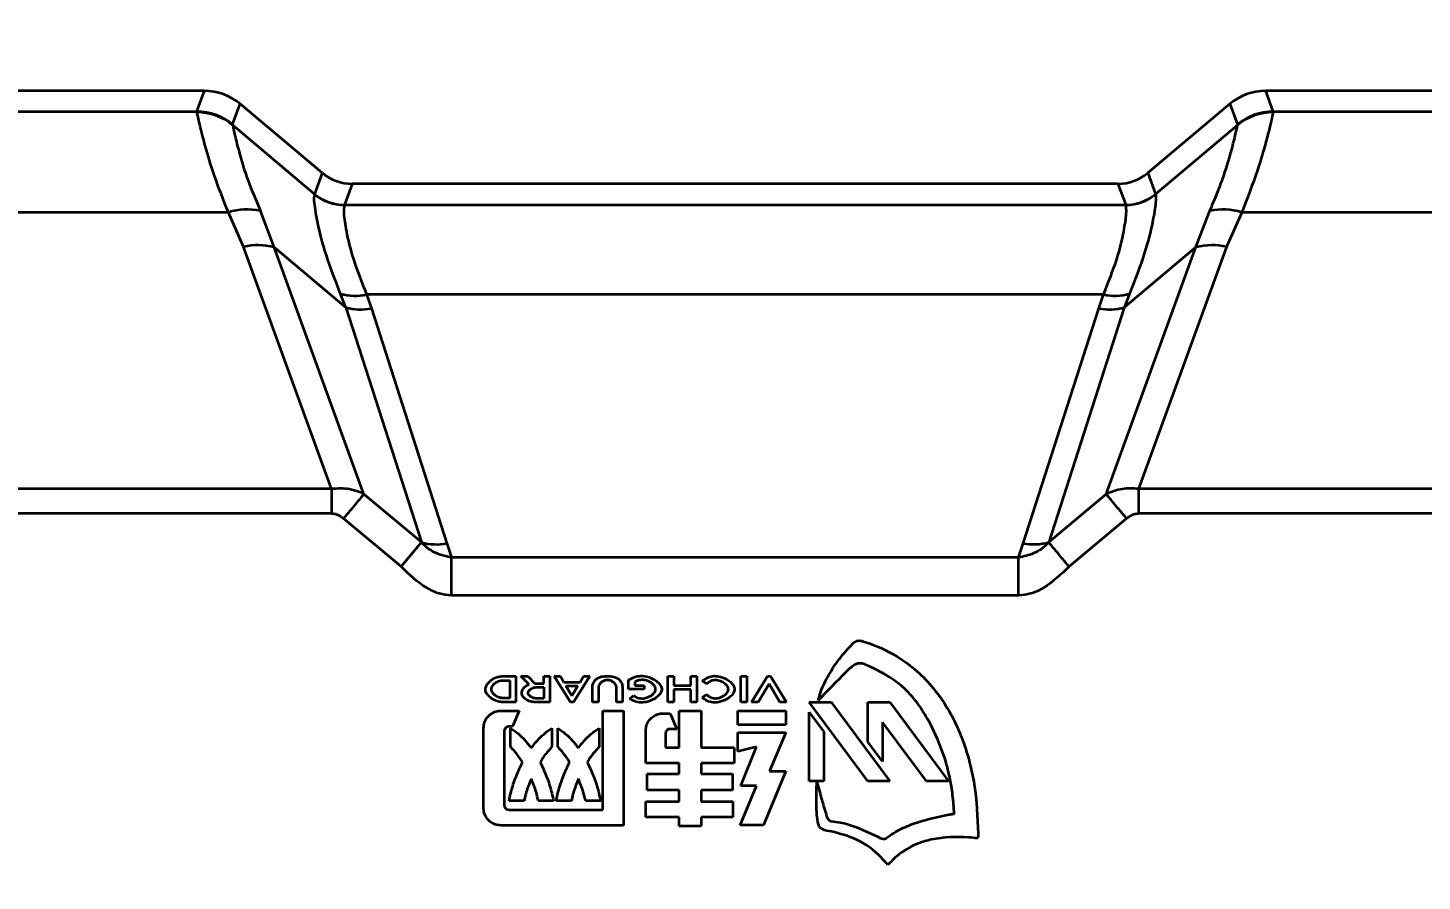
# Model space of a CAD drawing. Header units: millimetres. Extents: x 0 to 420, y 0 to 297.
# Drawn here: x 266.587 to 267.338, y 174.603 to 175.063 of the extents above; entities that cross this region are included whole.
import ezdxf

# ---------------------------------------------------------------- set-up
doc = ezdxf.new("R2010")
doc.units = ezdxf.units.MM
doc.layers.add('尺寸线层', color=150, linetype='Continuous')
doc.styles.add('SLDTEXTSTYLE2', font='TXT', dxfattribs={"width": 0.7})
doc.dimstyles.new('SLDDIMSTYLE0', dxfattribs={"dimtxt": 3.5, "dimasz": 3.302, "dimexe": 0, "dimexo": 0.0625, "dimgap": 0.875, "dimtad": 1, "dimdec": 1, "dimlfac": 100, "dimrnd": 1e-09, "dimzin": 12, "dimdsep": 46, "dimtxsty": 'SLDTEXTSTYLE2', "dimsah": 1, "dimcen": 0.09, "dimadec": 0, "dimazin": 3, "dimtfac": 1, "dimtdec": 3, "dimtofl": 0, "dimtmove": 0, "dimatfit": 3, "dimfxl": 0, "dimfrac": 2, "dimtolj": 1, "dimtzin": 12, "dimarcsym": 0})

# ---------------------------------------------------------------- blocks, each defined once
blk = doc.blocks.new('_D_6')
at = {"layer": '尺寸线层'}
for p, q in [((91.21537, 164.91724), (91.21537, 234.19224)), ((321.31537, 165.18705), (321.31537, 234.19224)), ((321.31537, 233.19224), (91.21537, 233.19224))]:
    blk.add_line(p, q, dxfattribs=at)
for points in [[(91.21537, 233.19224), (94.51737, 232.68424), (94.51737, 233.70024)], [(321.31537, 233.19224), (318.01337, 233.70024), (318.01337, 232.68424)]]:
    blk.add_solid(points, dxfattribs=at)
at = {"layer": '尺寸线层', "insert": (205.17264, 237.70398), "char_height": 3.5, "attachment_point": 1, "style": 'SLDTEXTSTYLE2'}
blk.add_mtext('23010', dxfattribs=at)
blk = doc.blocks.new('_D_7')
at = {"layer": '尺寸线层'}
for p, q in [((70.59704, 160.40224), (70.59704, 246.19224)), ((332.81559, 175.11669), (332.81559, 246.19224)), ((332.81559, 245.19224), (70.59704, 245.19224))]:
    blk.add_line(p, q, dxfattribs=at)
for points in [[(70.59704, 245.19224), (73.89904, 244.68424), (73.89904, 245.70024)], [(332.81559, 245.19224), (329.51359, 245.70024), (329.51359, 244.68424)]]:
    blk.add_solid(points, dxfattribs=at)
at = {"layer": '尺寸线层', "insert": (202.87576, 249.70398), "char_height": 3.5, "attachment_point": 1, "style": 'SLDTEXTSTYLE2'}
blk.add_mtext('26221.85', dxfattribs=at)

msp = doc.modelspace()

# ---------------------------------------------------------------- linework, layer by layer
at = {"color": 7, "linetype": 'Continuous', "lineweight": 35}
for p, q in [((266.68198, 175.02859), (266.40789, 175.02859)), ((266.67793, 175.01745), (266.68198, 175.02859)), ((267.25785, 175.01745), (267.25379, 175.02859)), ((267.52789, 175.02859), (267.25379, 175.02859)), ((266.44251, 175.01745), (266.67793, 175.01745)), ((266.67794, 175.01705), (266.67793, 175.01745)), ((266.69719, 175.01044), (266.70124, 175.02158)), ((266.74551, 174.98443), (266.70124, 175.02158)), ((267.23453, 175.02158), (267.19026, 174.98443)), ((267.23453, 175.02158), (267.23859, 175.01044)), ((267.25785, 175.01745), (267.25784, 175.01705)), ((267.25785, 175.01745), (267.49327, 175.01745)), ((266.6972, 175.01012), (266.69719, 175.01044)), ((266.74137, 174.97305), (266.6972, 175.01012)), ((267.23858, 175.01012), (267.1944, 174.97305)), ((267.23859, 175.01044), (267.23858, 175.01012)), ((266.74551, 174.98443), (266.74137, 174.97305)), ((267.19026, 174.98443), (267.1944, 174.97305)), ((266.74133, 174.97296), (266.74137, 174.97305)), ((266.76156, 174.97859), (266.75742, 174.96721)), ((267.17421, 174.97859), (266.76156, 174.97859)), ((267.17421, 174.97859), (267.17836, 174.96721)), ((267.1944, 174.97305), (267.19444, 174.97296)), ((266.75738, 174.96711), (266.75742, 174.96721)), ((267.1784, 174.96711), (266.75738, 174.96711)), ((267.1784, 174.96711), (267.17836, 174.96721)), ((266.69487, 174.96314), (266.44251, 174.96314)), ((266.70306, 174.94458), (266.69487, 174.96314)), ((266.71954, 174.94445), (266.71214, 174.96395)), ((267.21623, 174.94445), (267.22363, 174.96395)), ((267.2409, 174.96314), (267.23272, 174.94458)), ((267.49327, 174.96314), (267.2409, 174.96314)), ((266.75049, 174.81425), (266.70306, 174.94458)), ((266.76795, 174.81146), (266.71954, 174.94445)), ((266.71954, 174.94445), (266.75823, 174.91199)), ((267.16783, 174.81146), (267.21623, 174.94445)), ((267.21623, 174.94445), (267.17755, 174.91199)), ((267.23272, 174.94458), (267.18528, 174.81425)), ((266.75823, 174.91199), (266.75534, 174.91926)), ((266.75823, 174.91199), (266.79891, 174.78548)), ((266.76932, 174.91897), (266.77196, 174.91142)), ((267.16646, 174.91897), (266.76932, 174.91897)), ((267.17755, 174.91199), (267.13686, 174.78548)), ((267.16381, 174.91142), (267.16646, 174.91897)), ((267.18043, 174.91926), (267.17755, 174.91199)), ((266.77196, 174.91142), (266.81265, 174.78491)), ((267.12313, 174.78491), (267.16381, 174.91142)), ((266.75049, 174.81425), (266.54403, 174.81425)), ((267.39175, 174.81425), (267.18528, 174.81425)), ((267.18528, 174.81425), (267.18528, 174.80106)), ((266.79891, 174.78548), (266.76795, 174.81146)), ((267.16783, 174.81146), (267.13686, 174.78548)), ((266.75049, 174.80106), (266.54403, 174.80106)), ((267.39175, 174.80106), (267.18528, 174.80106)), ((266.78792, 174.77238), (266.75696, 174.79836)), ((267.17882, 174.79836), (267.14785, 174.77238)), ((266.78792, 174.77238), (266.79891, 174.78548)), ((266.81265, 174.78491), (266.81513, 174.7772)), ((267.12065, 174.7772), (267.12313, 174.78491)), ((266.81513, 174.75687), (266.81513, 174.7772)), ((267.12065, 174.7772), (266.81513, 174.7772)), ((267.12065, 174.75687), (267.12065, 174.7772)), ((267.12065, 174.75687), (266.81513, 174.75687)), ((266.84212, 174.7133), (266.84976, 174.7133)), ((266.84241, 174.71112), (266.84661, 174.71112)), ((266.84661, 174.71112), (266.84661, 174.70152)), ((266.84976, 174.7133), (266.84976, 174.69934)), ((266.85241, 174.7133), (266.8563, 174.7133)), ((266.85688, 174.70894), (266.85241, 174.7133)), ((266.8563, 174.7133), (266.86008, 174.70942)), ((266.86097, 174.70944), (266.86481, 174.70944)), ((266.86481, 174.7133), (266.86804, 174.7133)), ((266.86481, 174.70944), (266.86481, 174.7133)), ((266.86804, 174.7133), (266.86804, 174.69934)), ((266.87043, 174.7133), (266.87382, 174.7133)), ((266.87918, 174.69934), (266.87043, 174.7133)), ((266.87382, 174.7133), (266.87566, 174.71021)), ((266.87566, 174.71021), (266.88438, 174.71021)), ((266.88958, 174.7133), (266.88083, 174.69934)), ((266.88438, 174.71021), (266.88616, 174.7133)), ((266.88616, 174.7133), (266.88958, 174.7133)), ((266.91054, 174.70643), (266.91054, 174.7114)), ((266.9138, 174.71021), (266.9138, 174.70843)), ((266.93169, 174.7133), (266.93484, 174.7133)), ((266.93169, 174.69934), (266.93169, 174.7133)), ((266.93484, 174.7133), (266.93484, 174.70833)), ((266.94406, 174.7133), (266.94721, 174.7133)), ((266.94406, 174.70833), (266.94406, 174.7133)), ((266.94721, 174.7133), (266.94721, 174.69934)), ((266.95273, 174.70924), (266.95023, 174.71078)), ((266.97093, 174.69934), (266.97093, 174.7133)), ((266.97093, 174.7133), (266.97418, 174.7133)), ((266.97418, 174.7133), (266.97418, 174.69934)), ((266.97681, 174.69934), (266.98543, 174.7133)), ((266.98622, 174.70926), (266.98033, 174.69934)), ((266.98543, 174.7133), (266.98698, 174.7133)), ((266.99207, 174.69934), (266.98622, 174.70926)), ((266.98698, 174.7133), (266.99559, 174.69934)), ((266.84661, 174.70152), (266.84272, 174.70152)), ((266.86111, 174.70748), (266.86481, 174.70748)), ((266.86481, 174.70748), (266.86481, 174.7014)), ((266.87679, 174.70823), (266.88322, 174.70823)), ((266.88002, 174.70277), (266.87679, 174.70823)), ((266.88322, 174.70823), (266.88002, 174.70277)), ((266.89108, 174.69934), (266.89108, 174.7077)), ((266.89423, 174.7071), (266.89423, 174.69934)), ((266.90403, 174.69934), (266.90403, 174.7071)), ((266.90718, 174.7077), (266.90718, 174.69934)), ((266.919, 174.70643), (266.91054, 174.70643)), ((266.91122, 174.70122), (266.91325, 174.70288)), ((266.9138, 174.70843), (266.919, 174.70843)), ((266.919, 174.70843), (266.919, 174.70643)), ((266.93484, 174.70833), (266.94406, 174.70833)), ((266.93484, 174.70627), (266.93484, 174.69934)), ((266.94406, 174.70627), (266.93484, 174.70627)), ((266.94406, 174.69934), (266.94406, 174.70627)), ((266.95023, 174.70188), (266.95273, 174.70342)), ((266.84181, 174.69478), (266.8515, 174.69478)), ((266.84976, 174.69934), (266.84272, 174.69934)), ((266.8515, 174.69478), (266.84798, 174.68629)), ((266.86804, 174.69934), (266.86006, 174.69934)), ((266.86481, 174.7014), (266.86055, 174.7014)), ((266.88083, 174.69934), (266.87918, 174.69934)), ((266.89423, 174.69934), (266.89108, 174.69934)), ((266.89668, 174.69478), (266.90774, 174.69478)), ((266.89668, 174.64145), (266.89668, 174.69478)), ((266.90718, 174.69934), (266.90403, 174.69934)), ((266.90774, 174.69478), (266.90774, 174.63296)), ((266.93484, 174.69934), (266.93169, 174.69934)), ((266.93775, 174.69478), (266.94967, 174.69478)), ((266.93775, 174.67491), (266.93775, 174.69478)), ((266.94721, 174.69934), (266.94406, 174.69934)), ((266.94967, 174.69478), (266.94967, 174.67491)), ((266.96931, 174.68714), (266.96931, 174.69477)), ((266.96931, 174.69477), (266.99529, 174.69477)), ((266.97418, 174.69934), (266.97093, 174.69934)), ((266.98033, 174.69934), (266.97681, 174.69934)), ((266.99559, 174.69934), (266.99207, 174.69934)), ((266.99529, 174.69477), (266.99529, 174.68714)), ((267.00784, 174.69931), (267.01968, 174.69931)), ((267.03941, 174.65674), (267.00784, 174.69931)), ((267.00784, 174.65674), (267.00784, 174.69399)), ((267.00784, 174.69399), (267.01573, 174.68335)), ((267.01968, 174.69931), (267.05125, 174.65674)), ((267.03941, 174.69931), (267.05125, 174.69931)), ((267.03941, 174.67802), (267.03941, 174.69931)), ((267.05125, 174.69931), (267.08283, 174.65674)), ((266.92909, 174.69332), (266.93286, 174.69332)), ((266.93286, 174.69332), (266.93655, 174.68492)), ((266.99529, 174.68714), (266.96931, 174.68714)), ((267.07099, 174.65674), (267.04731, 174.68867)), ((267.04731, 174.68867), (267.04731, 174.66738)), ((266.83237, 174.64239), (266.83237, 174.68544)), ((266.84344, 174.68364), (266.84344, 174.64411)), ((266.84798, 174.68629), (266.84618, 174.68629)), ((266.84695, 174.67523), (266.84695, 174.68544)), ((266.86916, 174.68544), (266.86916, 174.67523)), ((266.87242, 174.67523), (266.87242, 174.68544)), ((266.89462, 174.68544), (266.89462, 174.67523)), ((266.91975, 174.66651), (266.91975, 174.68398)), ((266.93046, 174.68252), (266.93046, 174.67491)), ((266.93655, 174.68492), (266.93312, 174.68492)), ((266.9693, 174.68305), (266.99528, 174.68305)), ((266.9693, 174.67286), (266.9693, 174.68305)), ((266.99528, 174.68305), (266.98645, 174.6622)), ((267.01573, 174.68335), (267.01573, 174.65674)), ((266.93046, 174.67491), (266.93775, 174.67491)), ((266.94967, 174.67491), (266.96742, 174.67491)), ((266.96742, 174.67491), (266.96742, 174.66651)), ((266.97951, 174.67525), (266.9693, 174.67286)), ((266.97102, 174.6544), (266.97951, 174.67525)), ((267.04731, 174.66738), (267.03941, 174.67802)), ((266.93775, 174.66651), (266.91975, 174.66651)), ((266.93775, 174.66075), (266.93775, 174.66651)), ((266.94967, 174.66651), (266.94967, 174.66075)), ((266.96742, 174.66651), (266.94967, 174.66651)), ((266.9206, 174.66075), (266.93775, 174.66075)), ((266.9206, 174.65201), (266.9206, 174.66075)), ((266.94967, 174.66075), (266.96656, 174.66075)), ((266.96656, 174.66075), (266.96656, 174.65201)), ((266.99528, 174.6622), (266.98328, 174.63313)), ((266.98645, 174.6622), (266.99528, 174.6622)), ((267.01573, 174.65674), (267.00784, 174.65674)), ((267.05125, 174.65674), (267.03941, 174.65674)), ((267.08283, 174.65674), (267.07099, 174.65674)), ((266.93775, 174.65201), (266.9206, 174.65201)), ((266.93775, 174.64591), (266.93775, 174.65201)), ((266.94967, 174.65201), (266.94967, 174.64591)), ((266.96656, 174.65201), (266.94967, 174.65201)), ((266.97068, 174.63313), (266.97951, 174.6544)), ((266.97951, 174.6544), (266.97102, 174.6544)), ((266.85424, 174.64617), (266.84609, 174.64617)), ((266.84618, 174.64145), (266.89668, 174.64145)), ((266.8701, 174.64617), (266.86187, 174.64617)), ((266.8797, 174.64617), (266.87147, 174.64617)), ((266.89548, 174.64617), (266.88734, 174.64617)), ((266.91975, 174.64591), (266.93775, 174.64591)), ((266.91975, 174.63751), (266.91975, 174.64591)), ((266.94967, 174.64591), (266.96665, 174.64591)), ((266.96665, 174.64591), (266.96665, 174.63751)), ((266.93775, 174.63751), (266.91975, 174.63751)), ((266.93775, 174.63262), (266.93775, 174.63751)), ((266.94967, 174.63751), (266.94967, 174.63262)), ((266.96665, 174.63751), (266.94967, 174.63751)), ((266.90774, 174.63296), (266.84181, 174.63296)), ((266.94967, 174.63262), (266.93775, 174.63262)), ((266.98328, 174.63313), (266.97068, 174.63313))]:
    msp.add_line(p, q, dxfattribs=at)
for centre, radius, start, end in [((266.6779, 174.98741), 0.03004, 50.05864, 89.94136), ((266.67801, 174.98705), 0.03, 50.25006, 90.14099), ((267.25776, 174.98705), 0.03, 89.85901, 129.74994), ((267.25788, 174.98741), 0.03004, 90.05864, 129.94136), ((266.75742, 174.99215), 0.02504, 230.03569, 269.90674), ((266.75745, 174.99224), 0.02504, 230.05864, 269.94136), ((267.17833, 174.99224), 0.02504, 270.05864, 309.94136), ((267.17836, 174.99215), 0.02504, 270.09326, 309.96431), ((266.70499, 174.9317), 0.03303, 77.49811, 107.84278), ((267.23078, 174.9317), 0.03303, 72.15722, 102.50189), ((266.71102, 174.90914), 0.03632, 76.42985, 102.66321), ((267.22476, 174.90914), 0.03632, 77.33678, 103.57014), ((266.76291, 174.94749), 0.02923, 254.99384, 282.66448), ((266.76631, 174.94105), 0.03016, 254.4497, 280.79661), ((267.16946, 174.94105), 0.03016, 259.20339, 285.55031), ((267.17286, 174.94749), 0.02923, 257.33552, 285.00616), ((266.807, 174.81454), 0.03017, 254.44976, 280.79653), ((267.12878, 174.81454), 0.03016, 259.20334, 285.55039)]:
    msp.add_arc(centre, radius, start, end, dxfattribs=at)
for centre, major_axis, start_param, end_param in [((266.68195, 174.99855), (0.01028, 0.02823), 5.934618, 6.631752), ((267.25382, 174.99855), (0.01028, -0.02823), 2.793026, 3.49016), ((266.76159, 175.00362), (0.00856, 0.02353), 2.793026, 3.49016), ((267.17419, 175.00362), (0.00856, -0.02353), 5.934618, 6.631752)]:
    msp.add_ellipse(centre, major_axis=major_axis, ratio=0.998448, start_param=start_param, end_param=end_param, dxfattribs=at)
for points, knots in [([(266.69487, 174.96314), (266.6922, 174.96996), (266.68693, 174.98343), (266.6822, 174.99958), (266.679, 175.01215), (266.6783, 175.01538), (266.67794, 175.01705)], [0, 0, 0, 0, 0.238868, 0.471709, 0.726257, 1, 1, 1, 1]), ([(267.25784, 175.01705), (267.25765, 175.0162), (267.25728, 175.01452), (267.25597, 175.00894), (267.25417, 175.0019), (267.25184, 174.99375), (267.24817, 174.98181), (267.24384, 174.97069), (267.2409, 174.96314)], [0, 0, 0, 0, 0.166395, 0.326802, 0.479925, 0.610174, 0.735331, 1, 1, 1, 1]), ([(266.6972, 175.01012), (266.69748, 175.00868), (266.69804, 175.00592), (266.70072, 174.99513), (266.70483, 174.98132), (266.7097, 174.96975), (266.71214, 174.96395)], [0, 0, 0, 0, 0.27715, 0.53382, 0.766156, 1, 1, 1, 1]), ([(267.22363, 174.96395), (267.22505, 174.9672), (267.22792, 174.97377), (267.23106, 174.98244), (267.23356, 174.99015), (267.23593, 174.99849), (267.23785, 175.0065), (267.23833, 175.0089), (267.23858, 175.01012)], [0, 0, 0, 0, 0.1289949, 0.2604651, 0.3866644, 0.5150401, 0.7527723, 1, 1, 1, 1]), ([(266.75534, 174.91926), (266.75254, 174.92648), (266.74697, 174.94086), (266.74288, 174.95758), (266.74089, 174.96938), (266.74119, 174.97178), (266.74133, 174.97296)], [0, 0, 0, 0, 0.247618, 0.49308, 0.751102, 1, 1, 1, 1]), ([(267.19444, 174.97296), (267.19459, 174.9718), (267.19489, 174.96951), (267.19301, 174.9582), (267.1891, 174.94177), (267.18334, 174.92682), (267.18043, 174.91926)], [0, 0, 0, 0, 0.247443, 0.48656, 0.74027, 1, 1, 1, 1]), ([(266.75738, 174.96711), (266.75716, 174.96597), (266.75673, 174.9638), (266.75822, 174.95332), (266.7615, 174.93872), (266.76672, 174.92555), (266.76932, 174.91897)], [0, 0, 0, 0, 0.262701, 0.501004, 0.750686, 1, 1, 1, 1]), ([(267.16646, 174.91897), (267.16906, 174.92555), (267.17427, 174.93872), (267.17755, 174.95332), (267.17904, 174.9638), (267.17862, 174.96597), (267.1784, 174.96711)], [0, 0, 0, 0, 0.249344, 0.499045, 0.737295, 1, 1, 1, 1]), ([(266.76795, 174.81146), (266.76541, 174.8125), (266.75997, 174.81472), (266.75379, 174.81441), (266.75049, 174.81425)], [0, 0, 0, 0, 0.466493, 1, 1, 1, 1]), ([(266.75049, 174.81425), (266.75049, 174.81225), (266.75049, 174.8083), (266.75049, 174.80345), (266.75049, 174.80106)], [0, 0, 0, 0, 0.506963, 1, 1, 1, 1]), ([(267.18528, 174.81425), (267.18227, 174.81442), (267.17609, 174.81478), (267.17063, 174.81258), (267.16783, 174.81146)], [0, 0, 0, 0, 0.487848, 1, 1, 1, 1]), ([(266.76795, 174.81146), (266.76732, 174.81071), (266.76604, 174.80919), (266.76332, 174.80595), (266.76023, 174.80227), (266.75804, 174.79965), (266.75696, 174.79836)], [0, 0, 0, 0, 0.245847, 0.499999, 0.754151, 1, 1, 1, 1]), ([(267.17882, 174.79836), (267.17774, 174.79965), (267.17554, 174.80227), (267.17245, 174.80595), (267.16973, 174.80919), (267.16846, 174.81071), (267.16783, 174.81146)], [0, 0, 0, 0, 0.245849, 0.500001, 0.754152, 1, 1, 1, 1]), ([(266.75049, 174.80106), (266.75105, 174.80103), (266.75218, 174.80095), (266.75446, 174.80018), (266.75595, 174.7991), (266.75696, 174.79836)], [0, 0, 0, 0, 0.232062, 0.478453, 1, 1, 1, 1]), ([(267.17882, 174.79836), (267.17983, 174.7991), (267.18131, 174.80018), (267.1836, 174.80095), (267.18473, 174.80103), (267.18528, 174.80106)], [0, 0, 0, 0, 0.521782, 0.769325, 1, 1, 1, 1]), ([(266.81513, 174.7772), (266.81238, 174.77782), (266.8081, 174.77877), (266.8026, 174.78184), (266.8002, 174.7842), (266.79891, 174.78548)], [0, 0, 0, 0, 0.452149, 0.705537, 1, 1, 1, 1]), ([(267.13686, 174.78548), (267.13557, 174.7842), (267.13318, 174.78184), (267.12767, 174.77877), (267.12339, 174.77782), (267.12065, 174.7772)], [0, 0, 0, 0, 0.294463, 0.547852, 1, 1, 1, 1]), ([(267.14785, 174.77238), (267.14677, 174.77367), (267.14457, 174.77629), (267.14148, 174.77997), (267.13877, 174.7832), (267.13749, 174.78473), (267.13686, 174.78548)], [0, 0, 0, 0, 0.245848, 0.5, 0.754152, 1, 1, 1, 1]), ([(266.81513, 174.75687), (266.81288, 174.75708), (266.80818, 174.75752), (266.79839, 174.76229), (266.79227, 174.76819), (266.78792, 174.77238)], [0, 0, 0, 0, 0.209288, 0.438923, 1, 1, 1, 1]), ([(267.14785, 174.77238), (267.14353, 174.76821), (267.13742, 174.76232), (267.12764, 174.75753), (267.12291, 174.75709), (267.12065, 174.75687)], [0, 0, 0, 0, 0.558619, 0.78934, 1, 1, 1, 1]), ([(267.03108, 174.73078), (267.03159, 174.73125), (267.03246, 174.73205), (267.03406, 174.73258), (267.03555, 174.73253), (267.03649, 174.73226), (267.03698, 174.73212)], [0, 0, 0, 0, 0.319453, 0.543111, 0.766311, 1, 1, 1, 1]), ([(267.03698, 174.73212), (267.03855, 174.73159), (267.0465, 174.72891), (267.06173, 174.72102), (267.07577, 174.70677), (267.08485, 174.6921), (267.09025, 174.68024), (267.09421, 174.66785), (267.09796, 174.65067), (267.09852, 174.63745), (267.09891, 174.62856)], [0, 0, 0, 0, 0.03865, 0.194338, 0.392706, 0.493149, 0.593544, 0.693896, 0.794211, 1, 1, 1, 1]), ([(267.01266, 174.70027), (267.01308, 174.70189), (267.01435, 174.70675), (267.01841, 174.71427), (267.02396, 174.72301), (267.02869, 174.72817), (267.03108, 174.73078)], [0, 0, 0, 0, 0.138868, 0.417722, 0.706333, 1, 1, 1, 1]), ([(267.08146, 174.66742), (267.08092, 174.669), (267.07821, 174.6769), (267.07352, 174.68769), (267.0663, 174.69895), (267.05726, 174.70947), (267.04695, 174.71555), (267.03859, 174.71949), (267.03597, 174.72035), (267.03388, 174.72027), (267.03088, 174.71885), (267.02392, 174.71185), (267.01755, 174.7053), (267.01266, 174.70027)], [0, 0, 0, 0, 0.048169, 0.241379, 0.33788, 0.433916, 0.639701, 0.675797, 0.701807, 0.718369, 0.734888, 0.796355, 1, 1, 1, 1]), ([(266.84272, 174.69934), (266.84188, 174.69943), (266.83965, 174.69968), (266.83681, 174.70118), (266.83467, 174.70309), (266.83366, 174.70472), (266.83332, 174.70616), (266.83354, 174.70765), (266.83451, 174.70946), (266.8366, 174.71145), (266.83932, 174.71298), (266.84136, 174.71321), (266.84212, 174.7133)], [0, 0, 0, 0, 0.103068, 0.272975, 0.380129, 0.450745, 0.504132, 0.557726, 0.630958, 0.750137, 0.907593, 1, 1, 1, 1]), ([(266.84272, 174.70152), (266.84213, 174.70159), (266.84065, 174.70177), (266.83877, 174.70283), (266.83739, 174.70415), (266.83673, 174.70532), (266.83654, 174.70634), (266.83675, 174.70741), (266.83749, 174.7087), (266.83892, 174.70999), (266.84068, 174.71093), (266.84191, 174.71107), (266.84241, 174.71112)], [0, 0, 0, 0, 0.107522, 0.269023, 0.38047, 0.452163, 0.50862, 0.565188, 0.646662, 0.775363, 0.910485, 1, 1, 1, 1]), ([(266.86008, 174.70942), (266.86016, 174.70942), (266.86031, 174.70943), (266.86061, 174.70944), (266.86083, 174.70944), (266.86097, 174.70944)], [0, 0, 0, 0, 0.253407, 0.506797, 1, 1, 1, 1]), ([(266.89108, 174.7077), (266.89112, 174.70812), (266.89122, 174.70916), (266.89203, 174.71069), (266.89338, 174.7121), (266.89559, 174.71319), (266.89876, 174.71353), (266.902, 174.71339), (266.90465, 174.7123), (266.90618, 174.71081), (266.90704, 174.70918), (266.90714, 174.7081), (266.90718, 174.7077)], [0, 0, 0, 0, 0.057396, 0.142461, 0.228893, 0.320305, 0.471061, 0.658867, 0.756094, 0.853964, 0.944424, 1, 1, 1, 1]), ([(266.90403, 174.7071), (266.90399, 174.70745), (266.9039, 174.70824), (266.90316, 174.70943), (266.90195, 174.71049), (266.9003, 174.71122), (266.89852, 174.71133), (266.89684, 174.71078), (266.8955, 174.70986), (266.89461, 174.70872), (266.89426, 174.70777), (266.89424, 174.70725), (266.89423, 174.7071)], [0, 0, 0, 0, 0.075155, 0.16832, 0.291124, 0.415852, 0.54785, 0.661465, 0.788026, 0.890381, 0.967538, 1, 1, 1, 1]), ([(266.91054, 174.7114), (266.91207, 174.71218), (266.91476, 174.71356), (266.91954, 174.71356), (266.92345, 174.71214), (266.92631, 174.71023), (266.92776, 174.70854), (266.92838, 174.70723), (266.92848, 174.70602), (266.92812, 174.70472), (266.92697, 174.70303), (266.92429, 174.70092), (266.92055, 174.69934), (266.91635, 174.699), (266.91333, 174.69989), (266.91176, 174.70088), (266.91122, 174.70122)], [0, 0, 0, 0, 0.120432, 0.213162, 0.331684, 0.413005, 0.455865, 0.488872, 0.514902, 0.540892, 0.583063, 0.658706, 0.781016, 0.867724, 0.954736, 1, 1, 1, 1]), ([(266.91325, 174.70288), (266.91398, 174.70245), (266.91541, 174.7016), (266.91792, 174.70125), (266.92045, 174.70175), (266.92256, 174.70277), (266.92407, 174.704), (266.92485, 174.70507), (266.92516, 174.70606), (266.92508, 174.70702), (266.92454, 174.70816), (266.92316, 174.7096), (266.92096, 174.71085), (266.91822, 174.71155), (266.91575, 174.71118), (266.91438, 174.71049), (266.9138, 174.71021)], [0, 0, 0, 0, 0.08987, 0.176538, 0.263027, 0.362446, 0.423179, 0.470099, 0.500982, 0.532068, 0.57022, 0.633522, 0.742023, 0.836258, 0.931198, 1, 1, 1, 1]), ([(266.95023, 174.71078), (266.9512, 174.71151), (266.95313, 174.71296), (266.95666, 174.71366), (266.96054, 174.71311), (266.96381, 174.71161), (266.96617, 174.70963), (266.96725, 174.7081), (266.96768, 174.70668), (266.96755, 174.70531), (266.96676, 174.7037), (266.96476, 174.70167), (266.96137, 174.6998), (266.9573, 174.6989), (266.95358, 174.69961), (266.95142, 174.70084), (266.95042, 174.70171), (266.95023, 174.70188)], [0, 0, 0, 0, 0.0851898, 0.1689633, 0.2461857, 0.3609459, 0.4182105, 0.4624632, 0.4917446, 0.5212139, 0.5573808, 0.6170712, 0.7200168, 0.8276822, 0.9052049, 0.9826242, 1, 1, 1, 1]), ([(266.95273, 174.70342), (266.95331, 174.70292), (266.95447, 174.70194), (266.95668, 174.70133), (266.95916, 174.70152), (266.96144, 174.70247), (266.96313, 174.7038), (266.96398, 174.70499), (266.96432, 174.706), (266.96425, 174.70702), (266.96368, 174.70819), (266.96234, 174.70958), (266.96009, 174.71083), (266.95743, 174.71139), (266.95503, 174.71091), (266.95357, 174.71006), (266.95289, 174.7094), (266.95273, 174.70924)], [0, 0, 0, 0, 0.079836, 0.158698, 0.232948, 0.337554, 0.41275, 0.456024, 0.489191, 0.522624, 0.56103, 0.622793, 0.723203, 0.826712, 0.901133, 0.975506, 1, 1, 1, 1]), ([(266.86006, 174.69934), (266.85928, 174.69943), (266.85743, 174.69964), (266.85526, 174.70076), (266.85378, 174.70212), (266.85312, 174.70321), (266.85291, 174.70428), (266.8531, 174.70545), (266.85383, 174.70683), (266.85512, 174.70819), (266.85633, 174.70871), (266.85688, 174.70894)], [0, 0, 0, 0, 0.147974, 0.353463, 0.450206, 0.530143, 0.591907, 0.65363, 0.750939, 0.887099, 1, 1, 1, 1]), ([(266.86055, 174.7014), (266.86015, 174.70145), (266.85942, 174.70153), (266.85859, 174.70189), (266.85803, 174.70221), (266.85763, 174.70248), (266.85725, 174.70279), (266.85683, 174.70322), (266.85649, 174.70372), (266.85635, 174.70424), (266.85635, 174.70457), (266.85642, 174.70493), (266.8566, 174.70529), (266.85692, 174.7057), (266.85722, 174.70599), (266.85755, 174.70624), (266.85789, 174.70648), (266.85825, 174.70668), (266.85862, 174.70686), (266.859, 174.70703), (266.85939, 174.70717), (266.85979, 174.70729), (266.86016, 174.70738), (266.8606, 174.70746), (266.86094, 174.70747), (266.86111, 174.70748)], [0, 0, 0, 0, 0.104931, 0.188559, 0.230252, 0.271948, 0.313654, 0.355384, 0.425825, 0.468883, 0.490273, 0.510955, 0.563746, 0.591003, 0.644663, 0.671402, 0.698138, 0.751654, 0.778385, 0.805115, 0.858613, 0.885344, 0.912077, 0.955815, 1, 1, 1, 1]), ([(266.83237, 174.68544), (266.83248, 174.68651), (266.83268, 174.68864), (266.83433, 174.69142), (266.83672, 174.69353), (266.83935, 174.69463), (266.84112, 174.69474), (266.84181, 174.69478)], [0, 0, 0, 0, 0.217033, 0.432668, 0.640579, 0.859649, 1, 1, 1, 1]), ([(266.91975, 174.68398), (266.91985, 174.68505), (266.92005, 174.68718), (266.9217, 174.68996), (266.92409, 174.69206), (266.9267, 174.69317), (266.92843, 174.69328), (266.92909, 174.69332)], [0, 0, 0, 0, 0.2182785, 0.4351494, 0.6441626, 0.864466, 1, 1, 1, 1]), ([(266.84618, 174.68629), (266.84585, 174.68626), (266.84518, 174.6862), (266.84431, 174.6857), (266.84374, 174.68497), (266.84347, 174.68426), (266.84345, 174.68381), (266.84344, 174.68364)], [0, 0, 0, 0, 0.23459, 0.46963, 0.6837, 0.878789, 1, 1, 1, 1]), ([(266.84695, 174.68544), (266.84831, 174.68446), (266.85108, 174.68246), (266.85482, 174.67885), (266.857, 174.6761), (266.8581, 174.67472)], [0, 0, 0, 0, 0.322508, 0.65906, 1, 1, 1, 1]), ([(266.8581, 174.67472), (266.85913, 174.67603), (266.86123, 174.6787), (266.86491, 174.68235), (266.86774, 174.6844), (266.86916, 174.68544)], [0, 0, 0, 0, 0.323586, 0.659323, 1, 1, 1, 1]), ([(266.87242, 174.68544), (266.87377, 174.68446), (266.87653, 174.68246), (266.88023, 174.67884), (266.88239, 174.6761), (266.88348, 174.67472)], [0, 0, 0, 0, 0.323845, 0.659773, 1, 1, 1, 1]), ([(266.88348, 174.67472), (266.88451, 174.67603), (266.88662, 174.67871), (266.89032, 174.68237), (266.89318, 174.68441), (266.89462, 174.68544)], [0, 0, 0, 0, 0.322168, 0.658364, 1, 1, 1, 1]), ([(266.93312, 174.68492), (266.93275, 174.68489), (266.93214, 174.68485), (266.93134, 174.68446), (266.93081, 174.68388), (266.93051, 174.6832), (266.93048, 174.68272), (266.93046, 174.68252)], [0, 0, 0, 0, 0.2727578, 0.4578419, 0.6443533, 0.8508999, 1, 1, 1, 1]), ([(266.85338, 174.66709), (266.85244, 174.66847), (266.851, 174.67059), (266.84882, 174.67328), (266.84757, 174.67458), (266.84695, 174.67523)], [0, 0, 0, 0, 0.481223, 0.740091, 1, 1, 1, 1]), ([(266.86916, 174.67523), (266.86804, 174.674), (266.86632, 174.6721), (266.86426, 174.66933), (266.8633, 174.66783), (266.86281, 174.66709)], [0, 0, 0, 0, 0.484106, 0.741689, 1, 1, 1, 1]), ([(266.87876, 174.66709), (266.87784, 174.66848), (266.87642, 174.67061), (266.87423, 174.67328), (266.87302, 174.67458), (266.87242, 174.67523)], [0, 0, 0, 0, 0.48414, 0.741719, 1, 1, 1, 1]), ([(266.89462, 174.67523), (266.89349, 174.67401), (266.89174, 174.67212), (266.8897, 174.66932), (266.8887, 174.66783), (266.88819, 174.66709)], [0, 0, 0, 0, 0.482099, 0.740834, 1, 1, 1, 1]), ([(266.84609, 174.64617), (266.84644, 174.6478), (266.84737, 174.65222), (266.84972, 174.65928), (266.85216, 174.66448), (266.85338, 174.66709)], [0, 0, 0, 0, 0.22528, 0.610558, 1, 1, 1, 1]), ([(266.86281, 174.66709), (266.86353, 174.66558), (266.86549, 174.66151), (266.86817, 174.65458), (266.86946, 174.64898), (266.8701, 174.64617)], [0, 0, 0, 0, 0.225097, 0.610128, 1, 1, 1, 1]), ([(266.87147, 174.64617), (266.87182, 174.6478), (266.87275, 174.65222), (266.8751, 174.65928), (266.87754, 174.66448), (266.87876, 174.66709)], [0, 0, 0, 0, 0.225279, 0.610555, 1, 1, 1, 1]), ([(266.88819, 174.66709), (266.88891, 174.66558), (266.89086, 174.66151), (266.89355, 174.65458), (266.89484, 174.64898), (266.89548, 174.64617)], [0, 0, 0, 0, 0.225098, 0.610129, 1, 1, 1, 1]), ([(267.08605, 174.63922), (267.08591, 174.64088), (267.08548, 174.64587), (267.08472, 174.6531), (267.08323, 174.66084), (267.08205, 174.66523), (267.08146, 174.66742)], [0, 0, 0, 0, 0.174669, 0.524102, 0.761562, 1, 1, 1, 1]), ([(266.8581, 174.65817), (266.85746, 174.65663), (266.85633, 174.65392), (266.855, 174.64992), (266.85449, 174.64742), (266.85424, 174.64617)], [0, 0, 0, 0, 0.3958448, 0.6967928, 1, 1, 1, 1]), ([(266.86187, 174.64617), (266.86152, 174.6478), (266.86091, 174.65068), (266.85947, 174.65463), (266.85856, 174.65699), (266.8581, 174.65817)], [0, 0, 0, 0, 0.397481, 0.698479, 1, 1, 1, 1]), ([(266.88348, 174.65817), (266.88287, 174.65662), (266.88181, 174.65389), (266.88046, 174.6499), (266.87996, 174.64742), (266.8797, 174.64617)], [0, 0, 0, 0, 0.396668, 0.697235, 1, 1, 1, 1]), ([(266.88734, 174.64617), (266.88697, 174.6478), (266.88633, 174.65067), (266.88485, 174.65462), (266.88393, 174.65699), (266.88348, 174.65817)], [0, 0, 0, 0, 0.397021, 0.698347, 1, 1, 1, 1]), ([(267.0198, 174.62976), (267.01812, 174.62999), (267.01606, 174.63026), (267.0139, 174.6315), (267.01297, 174.63283), (267.01193, 174.6375), (267.01154, 174.64547), (267.01181, 174.65265), (267.01195, 174.6563)], [0, 0, 0, 0, 0.160025, 0.1969977, 0.234195, 0.3116862, 0.6494763, 1, 1, 1, 1]), ([(267.01195, 174.6563), (267.01241, 174.6547), (267.01333, 174.6515), (267.01501, 174.64534), (267.01636, 174.64082), (267.01724, 174.63789)], [0, 0, 0, 0, 0.2610648, 0.5221233, 1, 1, 1, 1]), ([(266.84181, 174.63296), (266.84071, 174.63307), (266.83853, 174.63328), (266.83568, 174.63496), (266.83358, 174.63738), (266.83252, 174.64), (266.83242, 174.64173), (266.83237, 174.64239)], [0, 0, 0, 0, 0.220827, 0.440436, 0.651052, 0.864309, 1, 1, 1, 1]), ([(266.84344, 174.64411), (266.84347, 174.6438), (266.84353, 174.64319), (266.84399, 174.64237), (266.84468, 174.64181), (266.84544, 174.6415), (266.84595, 174.64147), (266.84618, 174.64145)], [0, 0, 0, 0, 0.215909, 0.431679, 0.642748, 0.836136, 1, 1, 1, 1]), ([(267.01724, 174.63789), (267.01744, 174.63744), (267.01781, 174.63661), (267.01852, 174.63581), (267.01909, 174.63538), (267.01939, 174.63531), (267.01952, 174.63528)], [0, 0, 0, 0, 0.4140445, 0.7491204, 0.8856781, 1, 1, 1, 1]), ([(267.01952, 174.63528), (267.02119, 174.6351), (267.0259, 174.63458), (267.03493, 174.63159), (267.04193, 174.62822), (267.04616, 174.62619)], [0, 0, 0, 0, 0.177002, 0.501951, 1, 1, 1, 1]), ([(267.04928, 174.62604), (267.05064, 174.62702), (267.05448, 174.62979), (267.06154, 174.63319), (267.07149, 174.63641), (267.07872, 174.63792), (267.08296, 174.63881)], [0, 0, 0, 0, 0.137822, 0.3904798, 0.6426409, 1, 1, 1, 1]), ([(267.08296, 174.63881), (267.08337, 174.63889), (267.08408, 174.63903), (267.08512, 174.63917), (267.08574, 174.63921), (267.08605, 174.63922)], [0, 0, 0, 0, 0.400257, 0.699592, 1, 1, 1, 1]), ([(267.05025, 174.61173), (267.04916, 174.61298), (267.04434, 174.61852), (267.03434, 174.62584), (267.02432, 174.62854), (267.0198, 174.62976)], [0, 0, 0, 0, 0.1389856, 0.6119172, 1, 1, 1, 1]), ([(267.09872, 174.62609), (267.09707, 174.62623), (267.08873, 174.62698), (267.07776, 174.62675), (267.06454, 174.62288), (267.05642, 174.61814), (267.05173, 174.61326), (267.05025, 174.61173)], [0, 0, 0, 0, 0.095059, 0.477947, 0.614031, 0.878763, 1, 1, 1, 1]), ([(267.09891, 174.62856), (267.0989, 174.62835), (267.09889, 174.62793), (267.09881, 174.62711), (267.09876, 174.62649), (267.09872, 174.62609)], [0, 0, 0, 0, 0.252501, 0.504816, 1, 1, 1, 1]), ([(267.04616, 174.62619), (267.04664, 174.62602), (267.04738, 174.62577), (267.04834, 174.62575), (267.04892, 174.62583), (267.04918, 174.62598), (267.04928, 174.62604)], [0, 0, 0, 0, 0.4659208, 0.7194786, 0.8846349, 1, 1, 1, 1])]:
    msp.add_open_spline(points, degree=3, knots=knots, dxfattribs=at)

# ---------------------------------------------------------------- dimensions: what is measured, and where the dimension line sits
at = {"layer": '尺寸线层'}
for base, p1, p2, picture, middle in [((70.59704, 245.19224), (332.81559, 175.11669), (70.59704, 160.40224), '_D_7', (209.01291, 245.19224)), ((91.21537, 233.19224), (321.31537, 165.18705), (91.21537, 164.91724), '_D_6', (209.01291, 233.19224))]:
    dim = msp.add_linear_dim(base=base, p1=p1, p2=p2, angle=0, dimstyle='SLDDIMSTYLE0', dxfattribs=at)
    dim.commit()
    dim.dimension.update_dxf_attribs({"geometry": picture, "text_midpoint": middle, "dimtype": 160})

doc.saveas('drawing.dxf')
